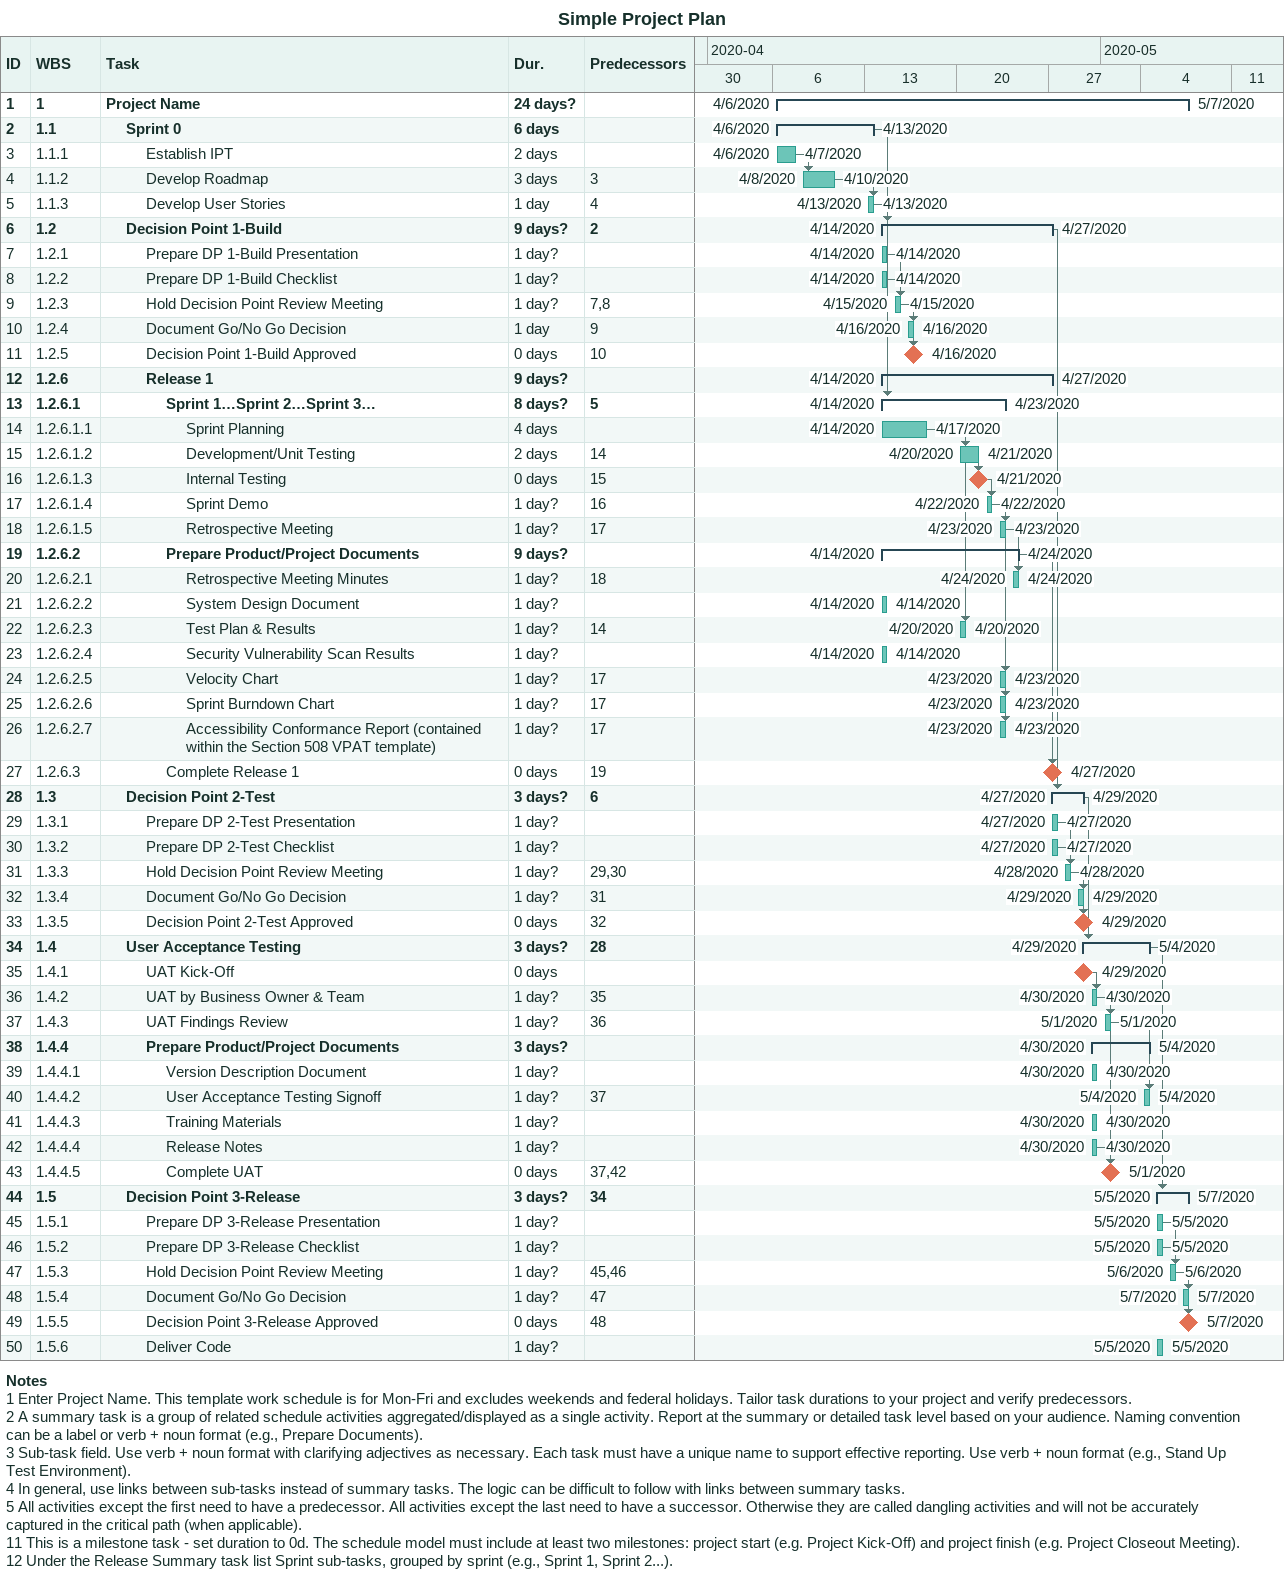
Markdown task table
Simple Project Plan

| ID | WBS | Task | Duration | Start | Finish | Predecessors |
|---|---|---|---|---|---|---|
| 1 | 1 | **Project Name** | 24d? | 2020-04-06 | 2020-05-07 |  |
| 2 | 1.1 | **Sprint 0** | 6d | 2020-04-06 | 2020-04-13 |  |
| 3 | 1.1.1 | Establish IPT | 2d | 2020-04-06 | 2020-04-07 |  |
| 4 | 1.1.2 | Develop Roadmap | 3d | 2020-04-08 | 2020-04-10 | 3 |
| 5 | 1.1.3 | Develop User Stories | 1d | 2020-04-13 | 2020-04-13 | 4 |
| 6 | 1.2 | **Decision Point 1-Build** | 9d? | 2020-04-14 | 2020-04-27 | 2 |
| 7 | 1.2.1 | Prepare DP 1-Build Presentation | 1d? | 2020-04-14 | 2020-04-14 |  |
| 8 | 1.2.2 | Prepare DP 1-Build Checklist | 1d? | 2020-04-14 | 2020-04-14 |  |
| 9 | 1.2.3 | Hold Decision Point Review Meeting | 1d? | 2020-04-15 | 2020-04-15 | 7, 8 |
| 10 | 1.2.4 | Document Go/No Go Decision | 1d | 2020-04-16 | 2020-04-16 | 9 |
| 11 | 1.2.5 | Decision Point 1-Build Approved | 0d | 2020-04-16 | 2020-04-16 | 10 |
| 12 | 1.2.6 | **Release 1** | 9d? | 2020-04-14 | 2020-04-27 |  |
| 13 | 1.2.6.1 | **Sprint 1…Sprint 2…Sprint 3…** | 8d? | 2020-04-14 | 2020-04-23 | 5 |
| 14 | 1.2.6.1.1 | Sprint Planning | 4d | 2020-04-14 | 2020-04-17 |  |
| 15 | 1.2.6.1.2 | Development/Unit Testing | 2d | 2020-04-20 | 2020-04-21 | 14 |
| 16 | 1.2.6.1.3 | Internal Testing | 0d | 2020-04-21 | 2020-04-21 | 15 |
| 17 | 1.2.6.1.4 | Sprint Demo | 1d? | 2020-04-22 | 2020-04-22 | 16 |
| 18 | 1.2.6.1.5 | Retrospective Meeting | 1d? | 2020-04-23 | 2020-04-23 | 17 |
| 19 | 1.2.6.2 | **Prepare Product/Project Documents** | 9d? | 2020-04-14 | 2020-04-24 |  |
| 20 | 1.2.6.2.1 | Retrospective Meeting Minutes | 1d? | 2020-04-24 | 2020-04-24 | 18 |
| 21 | 1.2.6.2.2 | System Design Document | 1d? | 2020-04-14 | 2020-04-14 |  |
| 22 | 1.2.6.2.3 | Test Plan & Results | 1d? | 2020-04-20 | 2020-04-20 | 14 |
| 23 | 1.2.6.2.4 | Security Vulnerability Scan Results | 1d? | 2020-04-14 | 2020-04-14 |  |
| 24 | 1.2.6.2.5 | Velocity Chart | 1d? | 2020-04-23 | 2020-04-23 | 17 |
| 25 | 1.2.6.2.6 | Sprint Burndown Chart | 1d? | 2020-04-23 | 2020-04-23 | 17 |
| 26 | 1.2.6.2.7 | Accessibility Conformance Report (contained within the Section 508 VPAT template) | 1d? | 2020-04-23 | 2020-04-23 | 17 |
| 27 | 1.2.6.3 | Complete Release 1 | 0d | 2020-04-27 | 2020-04-27 | 19 |
| 28 | 1.3 | **Decision Point 2-Test** | 3d? | 2020-04-27 | 2020-04-29 | 6 |
| 29 | 1.3.1 | Prepare DP 2-Test Presentation | 1d? | 2020-04-27 | 2020-04-27 |  |
| 30 | 1.3.2 | Prepare DP 2-Test Checklist | 1d? | 2020-04-27 | 2020-04-27 |  |
| 31 | 1.3.3 | Hold Decision Point Review Meeting | 1d? | 2020-04-28 | 2020-04-28 | 29, 30 |
| 32 | 1.3.4 | Document Go/No Go Decision | 1d? | 2020-04-29 | 2020-04-29 | 31 |
| 33 | 1.3.5 | Decision Point 2-Test Approved | 0d | 2020-04-29 | 2020-04-29 | 32 |
| 34 | 1.4 | **User Acceptance Testing** | 3d? | 2020-04-29 | 2020-05-04 | 28 |
| 35 | 1.4.1 | UAT Kick-Off | 0d | 2020-04-29 | 2020-04-29 |  |
| 36 | 1.4.2 | UAT by Business Owner & Team | 1d? | 2020-04-30 | 2020-04-30 | 35 |
| 37 | 1.4.3 | UAT Findings Review | 1d? | 2020-05-01 | 2020-05-01 | 36 |
| 38 | 1.4.4 | **Prepare Product/Project Documents** | 3d? | 2020-04-30 | 2020-05-04 |  |
| 39 | 1.4.4.1 | Version Description Document | 1d? | 2020-04-30 | 2020-04-30 |  |
| 40 | 1.4.4.2 | User Acceptance Testing Signoff | 1d? | 2020-05-04 | 2020-05-04 | 37 |
| 41 | 1.4.4.3 | Training Materials | 1d? | 2020-04-30 | 2020-04-30 |  |
| 42 | 1.4.4.4 | Release Notes | 1d? | 2020-04-30 | 2020-04-30 |  |
| 43 | 1.4.4.5 | Complete UAT | 0d | 2020-05-01 | 2020-05-01 | 37, 42 |
| 44 | 1.5 | **Decision Point 3-Release** | 3d? | 2020-05-05 | 2020-05-07 | 34 |
| 45 | 1.5.1 | Prepare DP 3-Release Presentation | 1d? | 2020-05-05 | 2020-05-05 |  |
| 46 | 1.5.2 | Prepare DP 3-Release Checklist | 1d? | 2020-05-05 | 2020-05-05 |  |
| 47 | 1.5.3 | Hold Decision Point Review Meeting | 1d? | 2020-05-06 | 2020-05-06 | 45, 46 |
| 48 | 1.5.4 | Document Go/No Go Decision | 1d? | 2020-05-07 | 2020-05-07 | 47 |
| 49 | 1.5.5 | Decision Point 3-Release Approved | 0d | 2020-05-07 | 2020-05-07 | 48 |
| 50 | 1.5.6 | Deliver Code | 1d? | 2020-05-05 | 2020-05-05 |  |

Notes
- 1: Enter Project Name. This template work schedule is for Mon-Fri and excludes weekends and federal holidays. Tailor task durations to your project and verify predecessors.
- 2: A summary task is a group of related schedule activities aggregated/displayed as a single activity. Report at the summary or detailed task level based on your audience. Naming convention can be a label or verb + noun format (e.g., Prepare Documents).
- 3: Sub-task field. Use verb + noun format with clarifying adjectives as necessary. Each task must have a unique name to support effective reporting. Use verb + noun format (e.g., Stand Up Test Environment).
- 4: In general, use links between sub-tasks instead of summary tasks. The logic can be difficult to follow with links between summary tasks.
- 5: All activities except the first need to have a predecessor. All activities except the last need to have a successor. Otherwise they are called dangling activities and will not be accurately captured in the critical path (when applicable).
- 11: This is a milestone task - set duration to 0d. The schedule model must include at least two milestones: project start (e.g. Project Kick-Off) and project finish (e.g. Project Closeout Meeting).
- 12: Under the Release Summary task list Sprint sub-tasks, grouped by sprint (e.g., Sprint 1, Sprint 2...).
